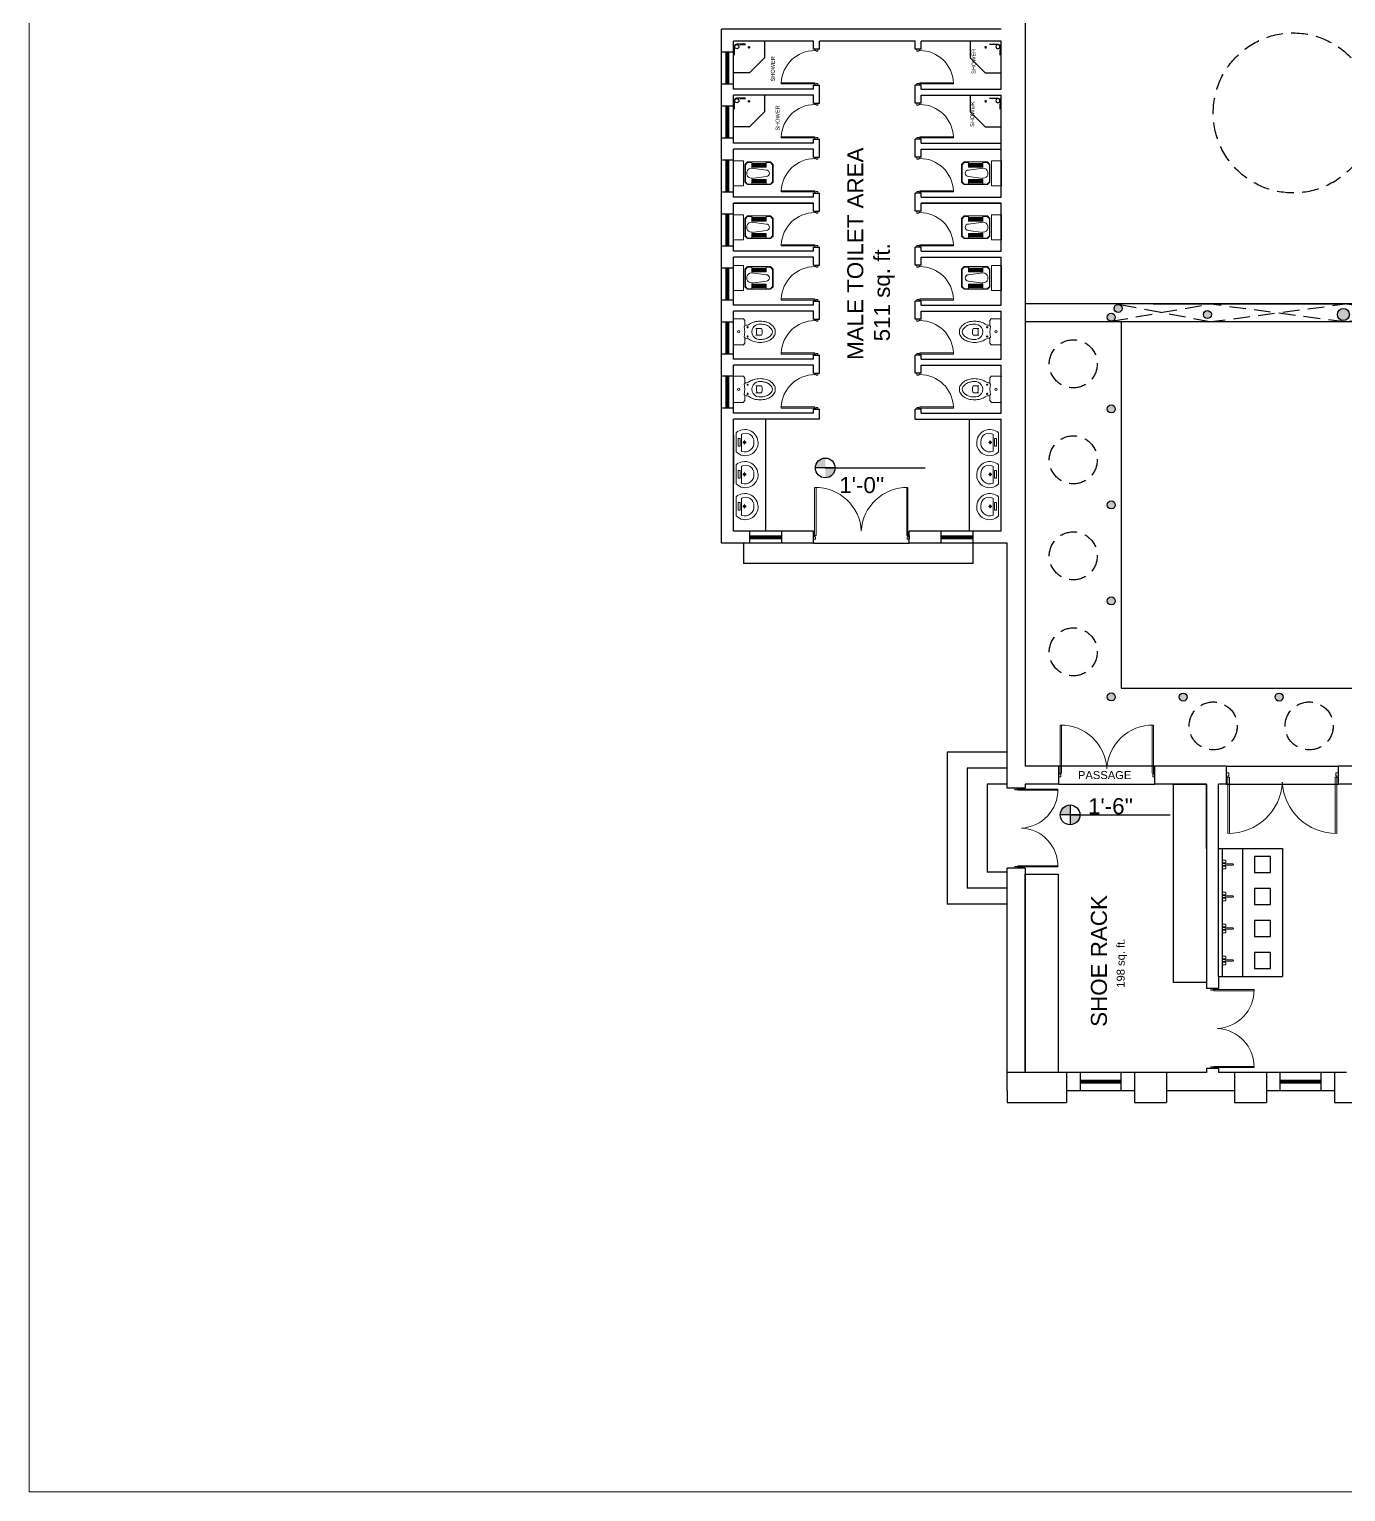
# Model space of a CAD drawing. Header units: inches. Extents: x -6210 to 141093, y -2740 to 21225.
# Drawn here: x 101637 to 102624, y 1305 to 2402 of the extents above; entities that cross this region are included whole.
import ezdxf

# ---------------------------------------------------------------- set-up
doc = ezdxf.new("R2010")
doc.units = ezdxf.units.IN
doc.header["$LTSCALE"] = 100
doc.header["$MEASUREMENT"] = 0
doc.linetypes.add('ACAD_ISO02W100', pattern=[15, 12, -3])
doc.linetypes.add('HIDDEN2', pattern=[0.1875, 0.125, -0.0625])
for name, color, linetype in [('1text', 6, 'Continuous'), ('arches', 83, 'Continuous'), ('beams', 30, 'Continuous'), ('boxes', 39, 'Continuous'), ('column', 2, 'Continuous'), ('dome', 40, 'Continuous'), ('FIXTURES', 251, 'Continuous'), ('steps', 9, 'Continuous'), ('walls', 1, 'Continuous'), ('windows', 150, 'Continuous')]:
    doc.layers.add(name, color=color, linetype=linetype)
for name, color, linetype, lineweight in [('DODTED', 2, 'HIDDEN2', 5), ('DOOR', 11, 'Continuous', 5), ('FURNITUR', 253, 'Continuous', 18), ('H', 8, 'Continuous', 5)]:
    doc.layers.add(name, color=color, linetype=linetype, lineweight=lineweight)
doc.styles.get("Standard").update_dxf_attribs({"font": 'arial.ttf', "height": 4})

# ---------------------------------------------------------------- blocks, each defined once
blk = doc.blocks.new('A$C0F316CBE')
at = {"linetype": 'Continuous'}
for p, q in [((0, 16), (1.9, 17.9)), ((0, 16), (0, 2.8)), ((0.4, 15.8), (2, 17.5)), ((0.4, 15.8), (0.4, 3)), ((1.9, 17.9), (19.4, 17.9)), ((2, 17.5), (5.2, 17.5)), ((5.2, 17.9), (5.2, 14)), ((5.2, 14), (16.1, 14)), ((16.1, 13.2), (5.2, 11.8)), ((5.7, 14), (5.7, 17.1)), ((6.2, 14), (6.2, 17.1)), ((6.7, 14), (6.7, 17.1)), ((7.2, 14), (7.2, 17.1)), ((7.8, 14), (7.8, 17.1)), ((8.3, 14), (8.3, 17.1)), ((8.8, 14), (8.8, 17.1)), ((9.3, 14), (9.3, 17.1)), ((9.8, 14), (9.8, 17.1)), ((10.4, 14), (10.4, 17.1)), ((10.9, 14), (10.9, 17.1)), ((11.4, 14), (11.4, 17.1)), ((11.9, 14), (11.9, 17.1)), ((12.4, 14), (12.4, 17.1)), ((13, 14), (13, 17.1)), ((13.5, 14), (13.5, 17.1)), ((14, 14), (14, 17.1)), ((14.5, 14), (14.5, 17.1)), ((15, 14), (15, 17.1)), ((15.5, 14), (15.5, 17.1)), ((16.1, 17.9), (16.1, 14)), ((16.1, 17.5), (19.2, 17.5)), ((20.9, 15.8), (19.2, 17.5)), ((21.2, 16), (19.4, 17.9)), ((20.9, 15.8), (20.9, 3)), ((21.2, 16), (21.2, 2.8)), ((22.4, 9.4), (22.4, 18.8)), ((22.4, 18.8), (29.9, 18.8)), ((29.9, 18.8), (29.9, 0)), ((0, 2.8), (1.9, 0.9)), ((0.4, 3), (2, 1.3)), ((1.9, 0.9), (19.4, 0.9)), ((2, 1.3), (5.2, 1.3)), ((16.1, 5.6), (5.2, 7)), ((5.2, 4.8), (16.1, 4.8)), ((5.2, 4.8), (5.2, 0.9)), ((5.7, 4.8), (5.7, 1.7)), ((6.2, 4.8), (6.2, 1.7)), ((6.7, 4.8), (6.7, 1.7)), ((7.2, 4.8), (7.2, 1.7)), ((7.8, 4.8), (7.8, 1.7)), ((8.3, 4.8), (8.3, 1.7)), ((8.8, 4.8), (8.8, 1.7)), ((9.3, 4.8), (9.3, 1.7)), ((9.8, 4.8), (9.8, 1.7)), ((10.4, 4.8), (10.4, 1.7)), ((10.9, 4.8), (10.9, 1.7)), ((11.4, 4.8), (11.4, 1.7)), ((11.9, 4.8), (11.9, 1.7)), ((12.4, 4.8), (12.4, 1.7)), ((13, 4.8), (13, 1.7)), ((13.5, 4.8), (13.5, 1.7)), ((14, 4.8), (14, 1.7)), ((14.5, 4.8), (14.5, 1.7)), ((15, 4.8), (15, 1.7)), ((15.5, 4.8), (15.5, 1.7)), ((16.1, 4.8), (16.1, 0.9)), ((16.1, 1.3), (19.2, 1.3)), ((20.9, 3), (19.2, 1.3)), ((21.2, 2.8), (19.4, 0.9)), ((22.4, 9.4), (22.4, 0)), ((22.4, 0), (29.9, 0))]:
    blk.add_line(p, q, dxfattribs=at)
for centre, radius, start, end in [((5.2, 9.4), 2.44, 90, 270), ((16.1, 9.4), 3.76, 256.2366, 103.7634)]:
    blk.add_arc(centre, radius, start, end, dxfattribs=at)
blk = doc.blocks.new('FDSADDFAEREWRWER')
at = {"layer": 'FURNITUR'}
for p, q in [((38122.8, -26485.2), (38118.7, -26485.2)), ((38129.7, -26484.3), (38128.3, -26484.3)), ((38129, -26485), (38129, -26483.6)), ((38131, -26483.3), (38131, -26479.5)), ((38131, -26487.7), (38131.5, -26483.7)), ((38131.1, -26479.3), (38132, -26478)), ((38131.4, -26483.6), (38131.1, -26483.4)), ((38139.5, -26477.9), (38132.4, -26477.9)), ((38139.7, -26497.4), (38139.7, -26478.1)), ((38122.8, -26490.3), (38118.7, -26490.3)), ((38129.7, -26491.2), (38128.3, -26491.2)), ((38129, -26491.9), (38129, -26490.5)), ((38131, -26487.7), (38131.5, -26491.7)), ((38131, -26495.9), (38131, -26492.1)), ((38131.3, -26491.9), (38131.1, -26492)), ((38131.1, -26496.2), (38132, -26497.4)), ((38139.5, -26497.6), (38132.4, -26497.6))]:
    blk.add_line(p, q, dxfattribs=at)
at = {"layer": 'FURNITUR', "extrusion": (0, 0, -1)}
for centre, major_axis, start_param, end_param in [((38113.9, -26487.7), (-4.02, 4.02), -0.785398, -0.250471), ((38116.6, -26489.4), (-6.28, 6.28), -0.250471, 0.175324), ((38116.6, -26489.4), (-4.71, 4.71), -0.250471, 0.175324), ((38118.4, -26491.9), (-8.51, 8.51), 0.175324, 0.503558), ((38118.4, -26491.9), (-6.94, -6.94), 1.74612, 2.074355), ((38119.6, -26496), (-11.5, 11.5), 0.503558, 0.785398), ((38119.6, -26496), (-9.95, -9.95), 2.074355, 2.310238), ((38123.2, -26487.7), (-3.69, -3.69), 0.295539, 1.275258), ((38118.7, -26485.4), (-0.125, -0.125), 1.275258, 2.356194), ((38119.9, -26487.7), (-4.12, 4.12), 0.626699, 4.08569), ((38119.6, -26496), (-11.5, -11.5), 2.356194, 2.638034), ((38114.8, -26487.7), (-5.34, -5.34), 3.582609, 4.271372), ((38120.8, -26491.9), (-8.51, 8.51), 1.067238, 1.389176), ((38131.1, -26476), (-4.89, -4.89), 5.503466, 6.019803), ((38129, -26484.3), (-0.275, 0.275), 3.926991, 7.068583), ((38129, -26484.3), (-0.275, 0.275), 0.785398, 3.926991), ((38131.5, -26479.5), (-0.314, 0.314), -0.785398, -0.165149), ((38131.2, -26483.3), (-0.125, 0.125), 4.434999, 5.497787), ((38131.3, -26483.7), (-0.125, -0.125), 2.864203, 4.034681), ((38132.4, -26478.3), (-0.314, -0.314), 1.405648, 2.356194), ((38139.5, -26478.1), (-0.157, -0.157), 2.356194, 3.926991), ((38113.9, -26487.7), (-4.02, -4.02), 0.250471, 0.785398), ((38116.6, -26486.1), (-6.28, 6.28), 4.537065, 4.96286), ((38113.9, -26487.7), (-2.45, -2.45), 0.785398, 1.320326), ((38113.9, -26487.7), (-2.45, 2.45), -1.320326, -0.785398), ((38116.6, -26486.1), (-4.71, 4.71), 4.537065, 4.96286), ((38118.4, -26483.5), (-8.51, 8.51), 4.208831, 4.537065), ((38118.4, -26483.5), (-6.94, -6.94), 5.779627, 6.107861), ((38119.6, -26479.4), (-11.5, -11.5), 5.497787, 5.779627), ((38119.6, -26479.4), (-9.95, 9.95), 3.972947, 4.208831), ((38118.7, -26490.1), (-0.125, 0.125), 3.926991, 5.007928), ((38119.6, -26479.4), (-11.5, 11.5), 3.645151, 3.926991), ((38120.8, -26483.5), (-8.51, -8.51), 4.894009, 5.215947), ((38131.1, -26499.4), (-4.89, 4.89), 0.263382, 0.779719), ((38129, -26491.2), (-0.275, 0.275), 3.926991, 7.068583), ((38129, -26491.2), (-0.275, 0.275), 0.785398, 3.926991), ((38131.2, -26492.1), (-0.125, 0.125), -0.785398, 0.415559), ((38131.5, -26495.9), (-0.314, 0.314), -1.405648, -0.785398), ((38131.3, -26491.7), (-0.125, -0.125), 3.819301, 5.127948), ((38135.7, -26487.7), (-0.627, 0.627), -0.785398, 2.356194), ((38135.7, -26487.7), (-0.627, -0.627), 3.926991, 7.068583), ((38132.4, -26497.2), (-0.314, 0.314), 3.926991, 4.877538), ((38139.5, -26497.4), (-0.157, -0.157), 3.926991, 5.497787)]:
    blk.add_ellipse(centre, major_axis=major_axis, ratio=1, start_param=start_param, end_param=end_param, dxfattribs=at)
blk = doc.blocks.new('A$C47FC17B3')
for p, q in [((0, 8.3), (0, 6.2)), ((0, 8.3), (6.6, 8.3)), ((0.4, 5.8), (1.6, 5.8)), ((2, 8.3), (2, 6.2)), ((2.9, 4.8), (2.9, 0.5)), ((3.8, 4.8), (3.8, 0.5)), ((4.6, 8.3), (4.6, 6.2)), ((6.2, 5.8), (5, 5.8)), ((6.6, 8.3), (6.6, 6.2))]:
    blk.add_line(p, q)
blk.add_lwpolyline([(2.3, 8.3), (4.4, 8.3), (4.4, 8.1), (2.3, 8.1)], close=True)
for centre, radius, start, end in [((0.4, 6.2), 0.386, 180, 270), ((1.6, 6.2), 0.386, 270, 0), ((-54.7, 1.9), 57.6, 2.8972, 6.1915), ((3.3, 0.5), 0.462, 180, 0), ((61.3, 1.9), 57.6, 173.8085, 177.1028), ((5, 6.2), 0.386, 180, 270), ((6.2, 6.2), 0.386, 270, 0)]:
    blk.add_arc(centre, radius, start, end)
blk = doc.blocks.new('A$C4A15109F')
at = {"layer": 'H'}
blk.add_blockref('A$C47FC17B3', (-3.3, 18.7), dxfattribs=at)
blk = doc.blocks.new('D')
at = {"layer": 'DOOR'}
for p, q in [((73476.8, 10997.4), (73476.8, 10955.3)), ((73478, 10955.3), (73478, 10997.4)), ((73557.4, 10955.3), (73557.4, 10997.4)), ((73558.5, 10997.4), (73558.5, 10955.3)), ((73475.7, 10955.4), (73476.8, 10955.4)), ((73475.7, 10952), (73475.7, 10955.4)), ((73477.4, 10952), (73475.7, 10952)), ((73476.8, 10955.4), (73476.8, 10954.2)), ((73476.8, 10955.3), (73478, 10955.3)), ((73476.8, 10954.2), (73477.4, 10954.2)), ((73477.4, 10954.2), (73477.4, 10952)), ((73558.5, 10955.3), (73557.4, 10955.3)), ((73557.9, 10954.2), (73557.9, 10952)), ((73558.5, 10954.2), (73557.9, 10954.2)), ((73557.9, 10952), (73559.7, 10952)), ((73559.7, 10955.4), (73558.5, 10955.4)), ((73558.5, 10955.4), (73558.5, 10954.2)), ((73559.7, 10952), (73559.7, 10955.4))]:
    blk.add_line(p, q, dxfattribs=at)
for centre, start, end in [((73477.4, 10957.1), 2.7057, 90.8209), ((73557.9, 10957.1), 89.1791, 177.2943)]:
    blk.add_arc(centre, 40.3, start, end, dxfattribs=at)
blk = doc.blocks.new('D1')
for points in [[(1.5, 40.9), (1.5, 1.9), (3, 1.9), (3, 40.9)], [(1.5, 0.4), (2.2, 0.4), (2.2, -1.9), (0, -1.9), (0, 1.9), (1.5, 1.9)], [(42, 1.9), (42, -1.9), (39.8, -1.9), (39.8, 0.4), (40.5, 0.4), (40.5, 1.9)]]:
    blk.add_lwpolyline(points, close=True)
blk.add_arc((1.5, 1.9), 39, 0, 88.1502)
blk = doc.blocks.new('LAV', base_point=(396, 588))
for p, q in [((396.2, 580.6), (396.2, 595.1)), ((400.3, 580.9), (400.3, 594)), ((397.6, 585), (397.6, 590.7)), ((397.6, 590.7), (399.3, 590.7)), ((399.3, 585), (397.6, 585)), ((399.3, 590.7), (399.3, 585)), ((396.2, 580.6), (396.2, 580.6)), ((400.3, 580.9), (400.3, 580.9))]:
    blk.add_line(p, q)
for centre, radius, start, end in [((402.6, 587.4), 10, 6.3511, 130.1512), ((403.4, 588.7), 6.06, 355.5607, 119.9347), ((403, 587.4), 9.62, 225.0409, 4.876), ((402.9, 587.3), 6.63, 247.3713, 10.7334)]:
    blk.add_arc(centre, radius, start, end)
blk = doc.blocks.new('A$C56213ABD')
for points in [[(9.9, 11.4), (9.9, 8.7)], [(11.2, 10.1), (8.6, 10.1)]]:
    blk.add_lwpolyline(points)
for radius in [0.938, 0.75]:
    blk.add_circle((9.9, 10.1), radius)
at = {"rotation": 270}
blk.add_blockref('LAV', (10.1, 16.5), dxfattribs=at)
blk = doc.blocks.new('f')
at = {"layer": 'FIXTURES'}
for p, q in [((3718.8, 2061), (3718.8, 2080.5)), ((3746.2, 2079.7), (3746.2, 2079.3)), ((3746.2, 2079.5), (3750.2, 2079.5)), ((3753, 2072.4), (3753.4, 2072.4)), ((3753.2, 2072.4), (3753.2, 2076.5)), ((3718.8, 2061), (3736.8, 2043)), ((3750.3, 2060.9), (3748.5, 2062.7)), ((3750.3, 2062.7), (3748.5, 2060.9)), ((3756.8, 2043), (3736.8, 2043))]:
    blk.add_line(p, q, dxfattribs=at)
for centre, radius in [((3750.3, 2076.5), 2.45), ((3749.4, 2061.8), 0.675)]:
    blk.add_circle(centre, radius, dxfattribs=at)
for centre, radius, start, end in [((3743, 2115.6), 36.4, 265.0668, 274.9332), ((3750.2, 2076.5), 3.03, 0, 90), ((3789.3, 2069.3), 36.4, 175.0668, 184.9332), ((3717.1, 2069.3), 36.4, 355.0668, 4.9332)]:
    blk.add_arc(centre, radius, start, end, dxfattribs=at)

msp = doc.modelspace()

# ---------------------------------------------------------------- hatches: boundary and pattern name
at = {"layer": '1text'}
h = msp.add_hatch(color=256, dxfattribs=at)
h.dxf.hatch_style = 1
h.paths.add_polyline_path([(102233.67019, 2080.0868, 0.4142135624), (102226.28696, 2072.70357), (102233.67019, 2072.70357)])
h.paths.add_polyline_path([(102241.05343, 2072.70357), (102233.67019, 2072.70357), (102233.67019, 2065.32033, 0.4142135624)])
h = msp.add_hatch(color=256, dxfattribs=at)
h.dxf.hatch_style = 1
h.paths.add_polyline_path([(102417.44464, 1819.94585, 0.4142135624), (102410.0614, 1812.56262), (102417.44464, 1812.56262)])
h.paths.add_polyline_path([(102424.82787, 1812.56262), (102417.44464, 1812.56262), (102417.44464, 1805.17938, 0.4142135624)])
at = {"layer": 'walls'}
h = msp.add_hatch(color=2, dxfattribs=at)
h.dxf.hatch_style = 1
h.paths.add_polyline_path([(102445.24889, 2185.68635, 0.419803878), (102448.30604, 2182.6869), (102449.21381, 2182.84577, 0.3212471202), (102451.24889, 2185.68635, 1)])
h.paths.add_polyline_path([(102454.5644, 2195.05894), (102453.46192, 2195.26886, 0.4142135624), (102450.46192, 2192.26886, 1), (102456.46192, 2192.26886, 0.3078255015)])
h.paths.add_polyline_path([(102517.46192, 2187.74887, 1), (102523.46192, 2187.74887, 1)])
h.paths.add_polyline_path([(102626.96192, 2187.74887, 1), (102617.96192, 2187.74887, 1)])
h.paths.add_polyline_path([(102728.96192, 2187.74887, 1), (102719.96192, 2187.74887, 1)])
h.paths.add_polyline_path([(102821.96192, 2187.74887, 1), (102830.96192, 2187.74887, 1)])
h.paths.add_polyline_path([(102932.96192, 2187.74887, 1), (102923.96192, 2187.74887, 1)])
h.paths.add_polyline_path([(103025.96192, 2187.74887, 1), (103034.96192, 2187.74887, 1)])
h.paths.add_polyline_path([(103127.96192, 2187.74887, 1), (103136.96192, 2187.74887, 1)])
h.paths.add_polyline_path([(103229.96192, 2187.74887, 1), (103238.96192, 2187.74887, 1)])
h.paths.add_polyline_path([(103331.96192, 2187.74887, 1), (103340.96192, 2187.74887, 1)])
h.paths.add_polyline_path([(103442.96192, 2187.74887, 1), (103433.96192, 2187.74887, 1)])
h.paths.add_polyline_path([(103516.14508, 2187.74887, 1), (103522.14508, 2187.74887, 1)])
h.paths.add_polyline_path([(103589.14508, 2192.26886, 0.4142135624), (103586.14508, 2195.26886), (103585.0426, 2195.05894, 0.3078255015), (103583.14508, 2192.26886, 1)])
h.paths.add_polyline_path([(103588.35811, 2185.68635, 0.3212471202), (103590.39319, 2182.84577), (103591.30097, 2182.6869, 0.419803878), (103594.35811, 2185.68635, 1)])
h = msp.add_hatch(color=2, dxfattribs=at)
h.dxf.hatch_style = 1
h.paths.add_polyline_path([(102445.24889, 2116.8869, 1), (102451.24889, 2116.8869, 1)])
h.paths.add_polyline_path([(102451.24889, 2044.8869, 1), (102445.24889, 2044.8869, 1)])
h.paths.add_polyline_path([(102445.24889, 1972.8869, 1), (102451.24889, 1972.8869, 1)])
h.paths.add_polyline_path([(102451.24889, 1900.8869, 1), (102445.24889, 1900.8869, 1)])
h.paths.add_polyline_path([(102499.24889, 1900.8869, 1), (102505.24889, 1900.8869, 1)])
h.paths.add_polyline_path([(102577.24889, 1900.8869, 1), (102571.24889, 1900.8869, 1)])
h.paths.add_polyline_path([(102649.24889, 1900.8869, 1), (102643.24889, 1900.8869, 1)])
h.paths.add_polyline_path([(102721.24889, 1900.8869, 1), (102715.24889, 1900.8869, 1)])
h.paths.add_polyline_path([(102787.24889, 1900.8869, 1), (102793.24889, 1900.8869, 1)])
h.paths.add_polyline_path([(102865.24889, 1900.8869, 1), (102859.24889, 1900.8869, 1)])
h.paths.add_polyline_path([(102937.24889, 1900.8869, 1), (102931.24889, 1900.8869, 1)])
h.paths.add_polyline_path([(103003.24889, 1900.8869, 1), (103009.24889, 1900.8869, 1)])
h.paths.add_polyline_path([(103075.24889, 1900.8869, 1), (103081.24889, 1900.8869, 1)])
h.paths.add_polyline_path([(103153.24889, 1900.8869, 1), (103147.24889, 1900.8869, 1)])
h.paths.add_polyline_path([(103225.24889, 1900.8869, 1), (103219.24889, 1900.8869, 1)])
h.paths.add_polyline_path([(103291.24889, 1900.8869, 1), (103297.24889, 1900.8869, 1)])
h.paths.add_polyline_path([(103363.24889, 1900.8869, 1), (103369.24889, 1900.8869, 1)])
h.paths.add_polyline_path([(103435.24889, 1900.8869, 1), (103441.24889, 1900.8869, 1)])
h.paths.add_polyline_path([(103513.24889, 1900.8869, 1), (103507.24889, 1900.8869, 1)])
h.paths.add_polyline_path([(103582.24889, 1900.8869, 1), (103588.24889, 1900.8869, 1)])
h.paths.add_polyline_path([(103592.04551, 1972.8869, 1), (103586.04551, 1972.8869, 1)])
h.paths.add_polyline_path([(103592.04551, 2044.8869, 1), (103586.04551, 2044.8869, 1)])
h.paths.add_polyline_path([(103592.04551, 2116.8869, 1), (103586.04551, 2116.8869, 1)])

# ---------------------------------------------------------------- linework, layer by layer
at = {"layer": '1text'}
for p, q in [((102241.05343, 2072.70357), (102226.28696, 2072.70357)), ((102233.67019, 2072.70357), (102308.61158, 2072.70357)), ((102424.82787, 1812.56262), (102410.0614, 1812.56262)), ((102417.44464, 1819.94585), (102417.44464, 1805.17938)), ((102417.44464, 1812.56262), (102492.38603, 1812.56262))]:
    msp.add_line(p, q, dxfattribs=at)
for centre in [(102233.67019, 2072.70357), (102417.44464, 1812.56262)]:
    msp.add_circle(centre, 7.38324, dxfattribs=at)
at = {"layer": 'arches', "linetype": 'HIDDEN2'}
for p, q in [((102448.30604, 2182.6869), (102522.36815, 2195.64847)), ((102522.36815, 2182.14847), (102453.46192, 2195.26886)), ((102521.3072, 2182.14847), (102623.6315, 2195.64847)), ((102623.6315, 2182.14847), (102521.47219, 2195.64847)), ((102622.57055, 2182.14847), (102724.89486, 2195.64847)), ((102724.89486, 2182.14847), (102622.73554, 2195.64847))]:
    msp.add_line(p, q, dxfattribs=at)
at = {"layer": 'beams', "linetype": 'ACAD_ISO02W100'}
for p, q in [((102480.98756, 1849.14847), (102408.98756, 1849.14847)), ((102534.67162, 1849.14847), (102618.67162, 1849.14847)), ((102408.98756, 1835.64847), (102480.98756, 1835.64847)), ((102534.67162, 1835.64847), (102618.67162, 1835.64847))]:
    msp.add_line(p, q, dxfattribs=at)
at = {"layer": 'boxes'}
for points in [[(102495.05085, 1835.64847), (102519.67162, 1835.64847), (102519.67162, 1686.93937), (102495.05085, 1686.93937)], [(102383.8035, 1768.05408), (102408.42427, 1768.05408), (102408.42427, 1619.34498), (102383.8035, 1619.34498)]]:
    msp.add_lwpolyline(points, close=True, dxfattribs=at)
at = {"layer": 'column'}
for centre, radius in [((102453.46192, 2192.26886), 3), ((102448.24889, 2185.68635), 3), ((102520.46192, 2187.74887), 3), ((102622.46192, 2187.74887), 4.5), ((102448.24889, 2116.97967), 3), ((102448.24889, 2044.97967), 3), ((102448.24889, 1972.97967), 3), ((102448.24889, 1900.97967), 3), ((102502.24889, 1900.8869), 3), ((102574.24889, 1900.8869), 3)]:
    msp.add_circle(centre, radius, dxfattribs=at)
at = {"layer": 'dome', "linetype": 'HIDDEN2'}
for centre, radius in [((102584.8035, 2338.89847), 60), ((102419.8035, 2150.77118), 18), ((102419.8035, 2078.77118), 18), ((102419.8035, 2006.77118), 18), ((102419.8035, 1934.77118), 18), ((102524.77934, 1879.23515), 18), ((102596.77934, 1879.23515), 18)]:
    msp.add_circle(centre, radius, dxfattribs=at)
at = {"layer": 'DOOR'}
msp.add_lwpolyline([(101636.51372, 1304.96305), (104569.96852, 1304.96305), (104569.96852, 3505.05415), (101636.51372, 3505.05415)], close=True, dxfattribs=at)
at = {"layer": 'steps'}
for p, q in [((102172.3035, 2016.16652), (102172.3035, 2001.16652)), ((102224.8035, 2016.16652), (102296.8035, 2016.16652)), ((102344.8035, 2001.16652), (102344.8035, 2016.16652)), ((102344.8035, 2001.16652), (102172.3035, 2001.16652)), ((102325.3035, 1859.64847), (102325.3035, 1745.64847)), ((102370.3035, 1859.64847), (102325.3035, 1859.64847)), ((102340.3035, 1847.64847), (102340.3035, 1757.64847)), ((102370.3035, 1847.64847), (102340.3035, 1847.64847)), ((102355.3035, 1835.64847), (102355.3035, 1769.64847)), ((102370.3035, 1835.64847), (102355.3035, 1835.64847)), ((102370.3035, 1769.64847), (102355.3035, 1769.64847)), ((102370.3035, 1757.64847), (102340.3035, 1757.64847)), ((102370.3035, 1745.64847), (102325.3035, 1745.64847))]:
    msp.add_line(p, q, dxfattribs=at)
at = {"layer": 'walls', "color": 1}
for p, q in [((102383.8035, 2413.66652), (102383.8035, 2195.64847)), ((102155.8035, 2016.16652), (102155.8035, 2401.66652)), ((102365.8035, 2401.66652), (102155.8035, 2401.66652)), ((102224.8035, 2392.66652), (102164.8035, 2392.66652)), ((102301.3035, 2392.66652), (102229.3035, 2392.66652)), ((102229.3035, 2386.66652), (102229.3035, 2392.66652)), ((102365.8035, 2392.66652), (102305.8035, 2392.66652)), ((102305.8035, 2386.66652), (102305.8035, 2392.66652)), ((102365.8035, 2356.66652), (102365.8035, 2392.66652)), ((102229.3035, 2386.66652), (102224.8035, 2386.66652)), ((102305.8035, 2386.66652), (102301.3035, 2386.66652)), ((102224.8035, 2356.66652), (102224.8035, 2359.66652)), ((102224.8035, 2359.66652), (102229.3035, 2359.66652)), ((102229.3035, 2346.16652), (102229.3035, 2359.66652)), ((102301.3035, 2346.16652), (102301.3035, 2359.66652)), ((102305.8035, 2359.66652), (102301.3035, 2359.66652)), ((102305.8035, 2356.66652), (102305.8035, 2359.66652)), ((102224.8035, 2356.66652), (102164.8035, 2356.66652)), ((102164.8035, 2316.16652), (102164.8035, 2352.16652)), ((102224.8035, 2352.16652), (102164.8035, 2352.16652)), ((102224.8035, 2346.16652), (102224.8035, 2352.16652)), ((102305.8035, 2356.66652), (102365.8035, 2356.66652)), ((102305.8035, 2346.16652), (102305.8035, 2352.16652)), ((102305.8035, 2352.16652), (102365.8035, 2352.16652)), ((102365.8035, 2275.66652), (102365.8035, 2352.16652)), ((102224.8035, 2346.16652), (102229.3035, 2346.16652)), ((102305.8035, 2346.16652), (102301.3035, 2346.16652)), ((102224.8035, 2316.16652), (102164.8035, 2316.16652)), ((102224.8035, 2316.16652), (102224.8035, 2319.16652)), ((102224.8035, 2319.16652), (102229.3035, 2319.16652)), ((102229.3035, 2305.66652), (102229.3035, 2319.16652)), ((102301.3035, 2305.66652), (102301.3035, 2319.16652)), ((102305.8035, 2319.16652), (102301.3035, 2319.16652)), ((102305.8035, 2316.16652), (102305.8035, 2319.16652)), ((102305.8035, 2316.16652), (102365.8035, 2316.16652)), ((102164.8035, 2275.66652), (102164.8035, 2311.66652)), ((102224.8035, 2311.66652), (102164.8035, 2311.66652)), ((102224.8035, 2305.66652), (102224.8035, 2311.66652)), ((102224.8035, 2305.66652), (102229.3035, 2305.66652)), ((102305.8035, 2305.66652), (102301.3035, 2305.66652)), ((102305.8035, 2305.66652), (102305.8035, 2311.66652)), ((102305.8035, 2311.66652), (102365.8035, 2311.66652)), ((102224.8035, 2275.66652), (102164.8035, 2275.66652)), ((102164.8035, 2253.16652), (102164.8035, 2271.16652)), ((102164.8035, 2271.16652), (102224.8035, 2271.16652)), ((102224.8035, 2271.16652), (102164.8035, 2271.16652)), ((102224.8035, 2275.66652), (102224.8035, 2278.66652)), ((102224.8035, 2278.66652), (102229.3035, 2278.66652)), ((102224.8035, 2265.16652), (102224.8035, 2271.16652)), ((102229.3035, 2265.16652), (102229.3035, 2278.66652)), ((102301.3035, 2265.16652), (102301.3035, 2278.66652)), ((102305.8035, 2278.66652), (102301.3035, 2278.66652)), ((102305.8035, 2275.66652), (102305.8035, 2278.66652)), ((102305.8035, 2275.66652), (102365.8035, 2275.66652)), ((102305.8035, 2265.16652), (102305.8035, 2271.16652)), ((102365.8035, 2271.16652), (102305.8035, 2271.16652)), ((102305.8035, 2271.16652), (102365.8035, 2271.16652)), ((102365.8035, 2235.16652), (102365.8035, 2271.16652)), ((102224.8035, 2265.16652), (102229.3035, 2265.16652)), ((102305.8035, 2265.16652), (102301.3035, 2265.16652)), ((102164.8035, 2235.16652), (102164.8035, 2253.16652)), ((102224.8035, 2235.16652), (102224.8035, 2238.16652)), ((102224.8035, 2238.16652), (102229.3035, 2238.16652)), ((102229.3035, 2224.66652), (102229.3035, 2238.16652)), ((102301.3035, 2224.66652), (102301.3035, 2238.16652)), ((102305.8035, 2238.16652), (102301.3035, 2238.16652)), ((102305.8035, 2235.16652), (102305.8035, 2238.16652)), ((102224.8035, 2235.16652), (102164.8035, 2235.16652)), ((102224.8035, 2230.66652), (102164.8035, 2230.66652)), ((102164.8035, 2217.16652), (102164.8035, 2230.66652)), ((102224.8035, 2224.66652), (102224.8035, 2230.66652)), ((102305.8035, 2235.16652), (102365.8035, 2235.16652)), ((102305.8035, 2230.66652), (102365.8035, 2230.66652)), ((102305.8035, 2224.66652), (102305.8035, 2230.66652)), ((102365.8035, 2194.66652), (102365.8035, 2230.66652)), ((102164.8035, 2194.66652), (102164.8035, 2217.16652)), ((102224.8035, 2224.66652), (102229.3035, 2224.66652)), ((102305.8035, 2224.66652), (102301.3035, 2224.66652)), ((102224.8035, 2194.66652), (102164.8035, 2194.66652)), ((102224.8035, 2194.66652), (102224.8035, 2197.66652)), ((102224.8035, 2197.66652), (102229.3035, 2197.66652)), ((102229.3035, 2184.16652), (102229.3035, 2197.66652)), ((102301.3035, 2184.16652), (102301.3035, 2197.66652)), ((102305.8035, 2197.66652), (102301.3035, 2197.66652)), ((102305.8035, 2194.66652), (102305.8035, 2197.66652)), ((102305.8035, 2194.66652), (102365.8035, 2194.66652)), ((103655.8035, 2195.64847), (102383.8035, 2195.64847)), ((102383.8035, 2195.64847), (102383.8035, 1849.14847)), ((102479.8035, 2195.64847), (102527.8035, 2195.64847)), ((102527.8035, 2195.64847), (102551.8035, 2195.64847)), ((102551.8035, 2195.64847), (102575.8035, 2195.64847)), ((102575.8035, 2195.64847), (102599.8035, 2195.64847)), ((102599.8035, 2195.64847), (102623.8035, 2195.64847)), ((102224.8035, 2190.16652), (102164.8035, 2190.16652)), ((102164.8035, 2181.16652), (102164.8035, 2190.16652)), ((102224.8035, 2184.16652), (102224.8035, 2190.16652)), ((102224.8035, 2184.16652), (102229.3035, 2184.16652)), ((102305.8035, 2184.16652), (102301.3035, 2184.16652)), ((102305.8035, 2190.16652), (102365.8035, 2190.16652)), ((102305.8035, 2184.16652), (102305.8035, 2190.16652)), ((102365.8035, 2154.16652), (102365.8035, 2190.16652)), ((102164.8035, 2154.16652), (102164.8035, 2181.16652)), ((103655.8035, 2182.14847), (102442.16709, 2182.14847)), ((102224.8035, 2154.16652), (102164.8035, 2154.16652)), ((102224.8035, 2149.66652), (102164.8035, 2149.66652)), ((102164.8035, 2145.16652), (102164.8035, 2149.66652)), ((102224.8035, 2154.16652), (102224.8035, 2157.16652)), ((102224.8035, 2157.16652), (102229.3035, 2157.16652)), ((102224.8035, 2145.16652), (102224.8035, 2149.66652)), ((102229.3035, 2143.66652), (102229.3035, 2157.16652)), ((102301.3035, 2143.66652), (102301.3035, 2157.16652)), ((102305.8035, 2157.16652), (102301.3035, 2157.16652)), ((102305.8035, 2154.16652), (102305.8035, 2157.16652)), ((102305.8035, 2154.16652), (102365.8035, 2154.16652)), ((102305.8035, 2149.66652), (102365.8035, 2149.66652)), ((102305.8035, 2145.16652), (102305.8035, 2149.66652)), ((102365.8035, 2113.66652), (102365.8035, 2149.66652)), ((102164.8035, 2113.66652), (102164.8035, 2145.16652)), ((102224.8035, 2143.66652), (102224.8035, 2145.16652)), ((102224.8035, 2143.66652), (102229.3035, 2143.66652)), ((102305.8035, 2143.66652), (102301.3035, 2143.66652)), ((102305.8035, 2143.66652), (102305.8035, 2145.16652)), ((102224.8035, 2113.66652), (102224.8035, 2116.66652)), ((102224.8035, 2116.66652), (102229.3035, 2116.66652)), ((102229.3035, 2109.16652), (102229.3035, 2116.66652)), ((102301.3035, 2109.16652), (102301.3035, 2116.66652)), ((102305.8035, 2116.66652), (102301.3035, 2116.66652)), ((102305.8035, 2113.66652), (102305.8035, 2116.66652)), ((102224.8035, 2113.66652), (102164.8035, 2113.66652)), ((102229.3035, 2109.16652), (102164.8035, 2109.16652)), ((102164.8035, 2025.16652), (102164.8035, 2109.16652)), ((102188.8035, 2109.16652), (102188.8035, 2025.16652)), ((102301.3035, 2109.16652), (102365.8035, 2109.16652)), ((102305.8035, 2113.66652), (102365.8035, 2113.66652)), ((102341.8035, 2109.16652), (102341.8035, 2025.16652)), ((102365.8035, 2025.16652), (102365.8035, 2109.16652)), ((102164.8035, 2097.16652), (102164.8035, 2079.16652)), ((102164.8035, 2079.16652), (102164.8035, 2061.16652)), ((102224.8035, 2025.16652), (102164.8035, 2025.16652)), ((102224.8035, 2016.16652), (102224.8035, 2025.16652)), ((102365.8035, 2025.16652), (102296.8035, 2025.16652)), ((102296.8035, 2016.16652), (102296.8035, 2025.16652)), ((102320.8035, 2016.16652), (102320.8035, 2025.16652)), ((102344.8035, 2016.16652), (102344.8035, 2025.16652)), ((102224.8035, 2016.16652), (102155.8035, 2016.16652)), ((102370.3035, 2016.16652), (102296.8035, 2016.16652)), ((102408.98756, 1849.14847), (102383.8035, 1849.14847)), ((102408.98756, 1835.64847), (102408.98756, 1849.14847)), ((102534.67162, 1849.14847), (102480.98756, 1849.14847)), ((102480.98756, 1835.64847), (102480.98756, 1849.14847)), ((102534.67162, 1835.64847), (102534.67162, 1849.14847)), ((102618.67162, 1835.64847), (102618.67162, 1849.14847)), ((102885.67162, 1849.14847), (102618.67162, 1849.14847)), ((102408.98756, 1835.64847), (102383.8035, 1835.64847)), ((102383.8035, 1835.64847), (102383.8035, 1832.64847)), ((102519.67162, 1835.64847), (102480.98756, 1835.64847)), ((102519.67162, 1787.34498), (102519.67162, 1835.64847)), ((102519.67162, 1835.64847), (102519.67162, 1682.34498)), ((102534.67162, 1835.64847), (102528.67162, 1835.64847)), ((102534.67162, 1835.64847), (102528.67162, 1835.64847)), ((102528.67162, 1787.34498), (102528.67162, 1835.64847)), ((102864.67162, 1835.64847), (102618.67162, 1835.64847)), ((102623.8035, 1835.64847), (102618.67162, 1835.64847)), ((102528.67162, 1763.34498), (102528.67162, 1787.34498)), ((102528.67162, 1787.34498), (102576.67162, 1787.34498)), ((102531.67162, 1763.34498), (102531.67162, 1787.34498)), ((102546.67162, 1787.34498), (102546.67162, 1691.34498)), ((102576.67162, 1787.34498), (102576.67162, 1763.34498)), ((102370.3035, 1605.84498), (102370.3035, 1772.64847)), ((102383.8035, 1772.64847), (102383.8035, 1619.34498)), ((102528.67162, 1739.34498), (102528.67162, 1763.34498)), ((102531.67162, 1739.34498), (102531.67162, 1763.34498)), ((102576.67162, 1763.34498), (102576.67162, 1739.34498)), ((102528.67162, 1715.34498), (102528.67162, 1739.34498)), ((102531.67162, 1715.34498), (102531.67162, 1739.34498)), ((102576.67162, 1739.34498), (102576.67162, 1715.34498)), ((102528.67162, 1691.34498), (102528.67162, 1715.34498)), ((102531.67162, 1691.34498), (102531.67162, 1715.34498)), ((102576.67162, 1715.34498), (102576.67162, 1691.34498)), ((102528.67162, 1691.34498), (102576.67162, 1691.34498)), ((102528.67162, 1691.34498), (102528.67162, 1682.34498)), ((102528.67162, 1682.34498), (102519.67162, 1682.34498)), ((102519.67162, 1619.34498), (102370.3035, 1619.34498)), ((102528.67162, 1622.34498), (102519.67162, 1622.34498)), ((102519.67162, 1622.34498), (102519.67162, 1619.34498)), ((102528.67162, 1622.34498), (102528.67162, 1619.34498)), ((102552.67162, 1619.34498), (102528.67162, 1619.34498)), ((102576.67162, 1619.34498), (102552.67162, 1619.34498)), ((102600.67162, 1619.34498), (102576.67162, 1619.34498)), ((102624.67162, 1619.34498), (102600.67162, 1619.34498)), ((102414.67162, 1605.84498), (102465.67162, 1605.84498)), ((102489.67162, 1605.84498), (102540.67162, 1605.84498)), ((102564.67162, 1605.84498), (102615.67162, 1605.84498)), ((102370.3035, 1596.84498), (102414.67162, 1596.84498)), ((102465.67162, 1596.84498), (102489.67162, 1596.84498)), ((102540.67162, 1596.84498), (102564.67162, 1596.84498)), ((102615.67162, 1596.84498), (102639.67162, 1596.84498)), ((102615.67162, 1596.84498), (102619.84404, 1596.84498))]:
    msp.add_line(p, q, dxfattribs=at)
at = {"layer": 'walls'}
for p, q in [((102164.8035, 2356.66652), (102164.8035, 2392.66652)), ((102224.8035, 2386.66652), (102224.8035, 2392.66652)), ((102301.3035, 2386.66652), (102301.3035, 2392.66652)), ((102164.8035, 2384.41652), (102155.8035, 2384.41652)), ((102164.8035, 2360.41652), (102155.8035, 2360.41652)), ((102164.8035, 2343.91652), (102155.8035, 2343.91652)), ((102164.8035, 2319.91652), (102155.8035, 2319.91652)), ((102164.8035, 2303.41652), (102155.8035, 2303.41652)), ((102164.8035, 2279.41652), (102155.8035, 2279.41652)), ((102164.8035, 2262.91652), (102155.8035, 2262.91652)), ((102164.8035, 2238.91652), (102155.8035, 2238.91652)), ((102164.8035, 2222.41652), (102155.8035, 2222.41652)), ((102164.8035, 2198.41652), (102155.8035, 2198.41652)), ((102164.8035, 2181.91652), (102155.8035, 2181.91652)), ((102442.16709, 2182.14847), (102383.8035, 2182.14847)), ((102164.8035, 2157.91652), (102155.8035, 2157.91652)), ((102164.8035, 2141.41652), (102155.8035, 2141.41652)), ((102164.8035, 2117.41652), (102155.8035, 2117.41652)), ((102176.8035, 2025.16652), (102176.8035, 2016.16652)), ((102200.8035, 2025.16652), (102200.8035, 2016.16652)), ((102370.3035, 1832.64847), (102370.3035, 2016.16652)), ((102383.8035, 1832.64847), (102370.3035, 1832.64847)), ((102383.8035, 1772.64847), (102370.3035, 1772.64847)), ((102414.67162, 1619.34498), (102414.67162, 1596.84498)), ((102424.85912, 1619.34498), (102424.85912, 1605.84498)), ((102455.48412, 1619.34498), (102455.48412, 1605.84498)), ((102465.67162, 1619.34498), (102465.67162, 1596.84498)), ((102489.67162, 1619.34498), (102489.67162, 1596.84498)), ((102540.67162, 1619.34498), (102540.67162, 1596.84498)), ((102564.67162, 1619.34498), (102564.67162, 1596.84498)), ((102574.85912, 1619.34498), (102574.85912, 1605.84498)), ((102605.48412, 1619.34498), (102605.48412, 1605.84498)), ((102615.67162, 1619.34498), (102615.67162, 1596.84498)), ((102370.3035, 1605.84498), (102370.3035, 1596.84498))]:
    msp.add_line(p, q, dxfattribs=at)
at = {"layer": 'walls', "color": 5}
for p, q in [((102455.8035, 2182.14847), (102455.8035, 1907.64847)), ((102455.8035, 1907.64847), (103583.8035, 1907.64847))]:
    msp.add_line(p, q, dxfattribs=at)
at = {"layer": 'walls'}
for points in [[(102555.67162, 1769.34498), (102567.67162, 1769.34498), (102567.67162, 1781.34498), (102555.67162, 1781.34498)], [(102555.67162, 1745.34498), (102567.67162, 1745.34498), (102567.67162, 1757.34498), (102555.67162, 1757.34498)], [(102555.67162, 1721.34498), (102567.67162, 1721.34498), (102567.67162, 1733.34498), (102555.67162, 1733.34498)], [(102555.67162, 1697.34498), (102567.67162, 1697.34498), (102567.67162, 1709.34498), (102555.67162, 1709.34498)]]:
    msp.add_lwpolyline(points, close=True, dxfattribs=at)
at = {"layer": 'windows'}
for p, q in [((102159.3035, 2360.41652), (102159.3035, 2384.41652)), ((102160.3035, 2360.41652), (102160.3035, 2384.41652)), ((102161.3035, 2360.41652), (102161.3035, 2384.41652)), ((102159.3035, 2319.91652), (102159.3035, 2343.91652)), ((102160.3035, 2319.91652), (102160.3035, 2343.91652)), ((102161.3035, 2319.91652), (102161.3035, 2343.91652)), ((102159.3035, 2279.41652), (102159.3035, 2303.41652)), ((102160.3035, 2279.41652), (102160.3035, 2303.41652)), ((102161.3035, 2279.41652), (102161.3035, 2303.41652)), ((102159.3035, 2238.91652), (102159.3035, 2262.91652)), ((102160.3035, 2238.91652), (102160.3035, 2262.91652)), ((102161.3035, 2238.91652), (102161.3035, 2262.91652)), ((102159.3035, 2198.41652), (102159.3035, 2222.41652)), ((102160.3035, 2198.41652), (102160.3035, 2222.41652)), ((102161.3035, 2198.41652), (102161.3035, 2222.41652)), ((102159.3035, 2157.91652), (102159.3035, 2181.91652)), ((102160.3035, 2157.91652), (102160.3035, 2181.91652)), ((102161.3035, 2157.91652), (102161.3035, 2181.91652)), ((102159.3035, 2117.41652), (102159.3035, 2141.41652)), ((102160.3035, 2117.41652), (102160.3035, 2141.41652)), ((102161.3035, 2117.41652), (102161.3035, 2141.41652)), ((102176.8035, 2021.66652), (102200.8035, 2021.66652)), ((102176.8035, 2020.66652), (102200.8035, 2020.66652)), ((102176.8035, 2019.66652), (102200.8035, 2019.66652)), ((102320.8035, 2021.66652), (102344.8035, 2021.66652)), ((102320.8035, 2020.66652), (102344.8035, 2020.66652)), ((102320.8035, 2019.66652), (102344.8035, 2019.66652)), ((102424.85912, 1613.59498), (102455.48412, 1613.59498)), ((102424.85912, 1612.59498), (102455.48412, 1612.59498)), ((102574.85912, 1613.59498), (102605.48412, 1613.59498)), ((102574.85912, 1612.59498), (102605.48412, 1612.59498)), ((102424.85912, 1611.59498), (102455.48412, 1611.59498)), ((102574.85912, 1611.59498), (102605.48412, 1611.59498))]:
    msp.add_line(p, q, dxfattribs=at)

# ---------------------------------------------------------------- block references
at = {"layer": 'DODTED', "xscale": -1, "rotation": 90.00000000000087}
for p in [(102558.67162, 1775.34498), (102558.67162, 1751.34498), (102558.67162, 1727.34498), (102558.67162, 1703.34498)]:
    msp.add_blockref('A$C4A15109F', p, dxfattribs=at)
at = {"layer": 'DOOR', "extrusion": (1e-16, 1.77465e-30, -1), "xscale": -0.6428571428571358, "yscale": 0.6428571428571361, "zscale": 0.6428571428571361, "rotation": 269.999999999999}
for p in [(-102227.0535, 2359.66652), (-102227.0535, 2319.16652), (-102227.0535, 2278.66652), (-102227.0535, 2238.16652), (-102227.0535, 2197.66652), (-102227.0535, 2157.16652), (-102227.0535, 2116.66652)]:
    msp.add_blockref('D1', p, dxfattribs=at)
at = {"layer": 'DOOR', "extrusion": (-1e-16, -1.77465e-30, -1), "xscale": 0.642857142857136, "yscale": 0.642857142857136, "zscale": 0.642857142857136, "rotation": 89.99999999999895}
for p in [(-102303.5535, 2359.66652), (-102303.5535, 2319.16652), (-102303.5535, 2278.66652), (-102303.5535, 2238.16652), (-102303.5535, 2197.66652), (-102303.5535, 2157.16652), (-102303.5535, 2116.66652)]:
    msp.add_blockref('D1', p, dxfattribs=at)
at = {"layer": 'FURNITUR'}
for p, xscale, yscale, zscale, rotation in [((103454.13556, 64.64658), 0.619677275441666, 0.619677275441666, 0.619677275441666, 90.00000000000091), ((101076.47144, 64.64658), -0.6196772754416661, 0.6196772754416661, 0.6196772754416661, 270.000000000001), ((103454.13556, 24.14658), 0.619677275441666, 0.619677275441666, 0.619677275441666, 90.00000000000091), ((101076.47144, 24.14658), -0.6196772754416661, 0.6196772754416661, 0.6196772754416661, 270.000000000001)]:
    msp.add_blockref('f', p, dxfattribs=dict(at, xscale=xscale, yscale=yscale, zscale=zscale, rotation=rotation))
for name, p, rotation in [('A$C0F316CBE', (102194.67096, 2303.06329), 180.000000000001), ('A$C0F316CBE', (102194.67096, 2262.56329), 180.000000000001), ('A$C0F316CBE', (102194.67096, 2224.5545), 180.000000000001), ('A$C56213ABD', (102183.18704, 2081.97414), 90.000000000001), ('A$C56213ABD', (102183.18704, 2057.97414), 90.000000000001), ('A$C56213ABD', (102183.18704, 2033.97414), 90.000000000001)]:
    msp.add_blockref(name, p, dxfattribs=dict(at, rotation=rotation))
at = {"layer": 'FURNITUR', "xscale": -1}
for name, p, rotation in [('A$C0F316CBE', (102335.93604, 2303.06329), 180), ('A$C0F316CBE', (102335.93604, 2262.56329), 180), ('A$C0F316CBE', (102335.93604, 2224.5545), 180), ('A$C56213ABD', (102347.41996, 2081.97414), 270.000000000001), ('A$C56213ABD', (102347.41996, 2057.97414), 270.000000000001), ('A$C56213ABD', (102347.41996, 2033.97414), 270.000000000001)]:
    msp.add_blockref(name, p, dxfattribs=dict(at, rotation=rotation))
for p in [(140304.4806, 28662.4995), (140304.4806, 28619.41347)]:
    msp.add_blockref('FDSADDFAEREWRWER', p, dxfattribs=at)
at = {"layer": 'FURNITUR'}
for p in [(64226.12641, 28662.4995), (64226.12641, 28619.41347)]:
    msp.add_blockref('FDSADDFAEREWRWER', p, dxfattribs=at)
at = {"layer": 'walls', "xscale": 0.8571428566935295, "yscale": 0.8571428566935295, "zscale": 0.8571428566935295}
for p in [(39245.65717, -7368.19451), (39429.84122, -7546.46255)]:
    msp.add_blockref('D', p, dxfattribs=at)
at = {"layer": 'walls', "xscale": -1, "rotation": 180}
msp.add_blockref('D', (29059.00089, 12796.06893), dxfattribs=at)
at = {"layer": 'walls', "xscale": 0.7142857139113471, "yscale": 0.7142857139113471, "zscale": 0.7142857139113471, "rotation": 270.000000000001}
for p in [(94553.00265, 54315.27042), (94700.12076, 54164.96692)]:
    msp.add_blockref('D', p, dxfattribs=at)

# ---------------------------------------------------------------- texts
at = {"layer": '1text', "attachment_point": 1, "rotation": 90}
for s, width, insert, char_height in [('SHOWER', 43.8203148, (102192.90694, 2362.5407), 3), ('SHOWER', 43.8203148, (102343.60471, 2368.16528), 3), ('SHOWER', 43.8203148, (102342.46347, 2328.43216), 3), ('SHOWER', 43.8203148, (102196.53522, 2325.693), 3), ('MALE TOILET AREA\\P   511 sq. ft.', 408.0624556, (102250.24027, 2153.67861), 12), ('SHOE RACK', 408.0624556, (102433.03352, 1653.62462), 12), ('198 sq. ft.', 88.4725115, (102452.37513, 1682.94613), 6)]:
    msp.add_mtext_dynamic_manual_height_columns(s, width=width, gutter_width=240, heights=[0], dxfattribs=dict(at, insert=insert, char_height=char_height))
at = {"layer": '1text', "attachment_point": 1}
for s, width, insert, char_height in [("1'-0''", 12, (102244.25575, 2065.8583), 12), ('PASSAGE', 68.9807269, (102423.32063, 1845.39564), 6), ("1'-6''", 12, (102430.86631, 1825.04441), 12)]:
    msp.add_mtext_dynamic_manual_height_columns(s, width=width, gutter_width=240, heights=[0], dxfattribs=dict(at, insert=insert, char_height=char_height))

doc.saveas('drawing.dxf')
